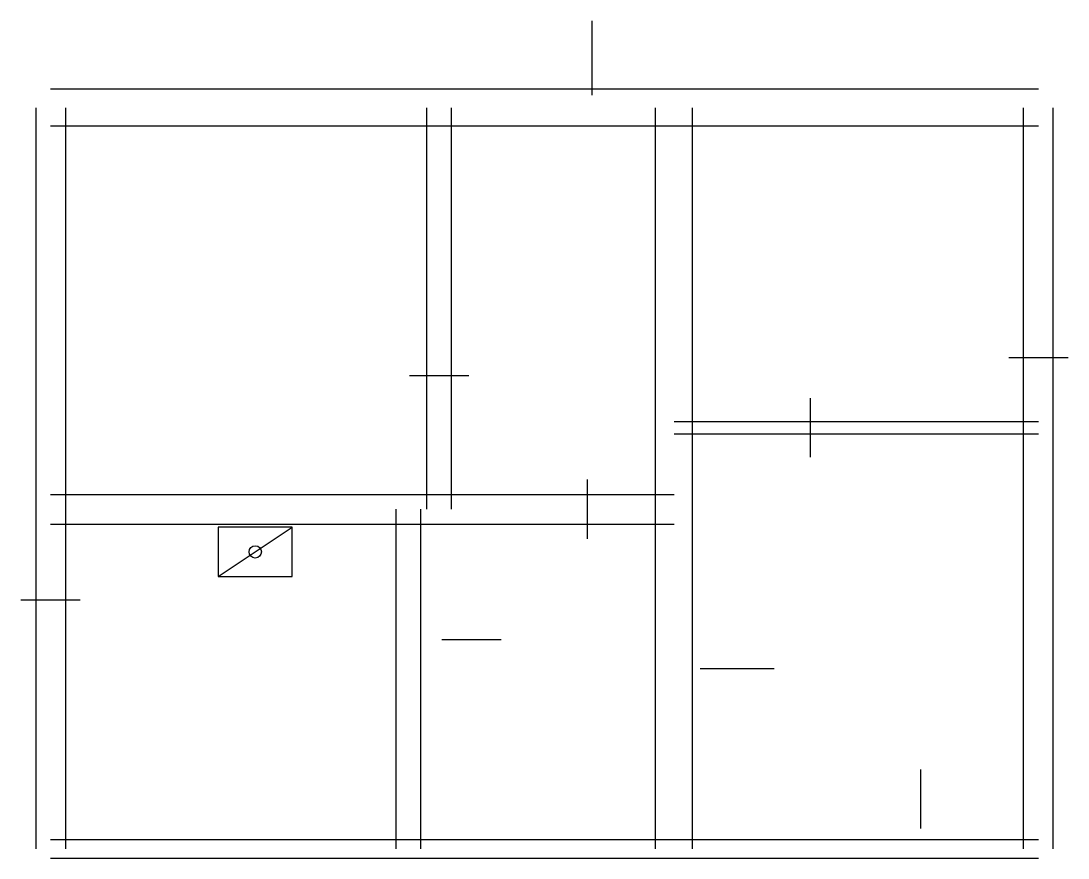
# Model space of a CAD drawing. Header units: millimetres. Extents: x -240 to 8240, y -75 to 6703.
import ezdxf

# ---------------------------------------------------------------- set-up
doc = ezdxf.new("R2010")
doc.units = ezdxf.units.MM
for name, color, linetype in [('FURN', 3, 'Continuous'), ('OPENING', 4, 'Continuous'), ('WALL', 7, 'Continuous')]:
    doc.layers.add(name, color=color, linetype=linetype)

# ---------------------------------------------------------------- blocks, each defined once
blk = doc.blocks.new('NOISE_INNER_53')
at = {"layer": 'FURN'}
blk.add_line((846.2, 1801.2), (1446.2, 2201.2), dxfattribs=at)
blk.add_lwpolyline([(846.2, 1801.2), (1446.2, 1801.2), (1446.2, 2201.2), (846.2, 2201.2), (846.2, 1801.2)], close=True, dxfattribs=at)
at = {"layer": 'OPENING'}
for p, q in [((3872.5, 6300), (3872.5, 5700)), ((3138, 1288.9), (2658, 1288.9)), ((5349, 1054.5), (4749, 1054.5)), ((6535.9, -240), (6535.9, 240))]:
    blk.add_line(p, q, dxfattribs=at)
blk = doc.blocks.new('NOISE_OUTER_53')
at = {"layer": 'FURN'}
blk.add_circle((1146.2, 2001.2), 50, dxfattribs=at)
blk.add_blockref('NOISE_INNER_53', (0, 0))

msp = doc.modelspace()

# ---------------------------------------------------------------- linework, layer by layer
at = {"layer": 'OPENING'}
for p, q in [((8240, 3976.7), (7760, 3976.7)), ((3388, 3828.4), (2908, 3828.4)), ((6153.8, 3170), (6153.8, 3650)), ((4347.9, 2509), (4347.9, 2989)), ((-240, 2014.9), (240, 2014.9))]:
    msp.add_line(p, q, dxfattribs=at)
at = {"layer": 'WALL'}
for p, q in [((8000, 6150), (0, 6150)), ((-120, 6000), (-120, 0)), ((120, 6000), (120, 0)), ((3048, 2749), (3048, 6000)), ((3248, 2749), (3248, 6000)), ((4899, 0), (4899, 6000)), ((2798, 0), (2798, 2749)), ((0, 2629), (5049, 2629)), ((0, 75), (8000, 75))]:
    msp.add_line(p, q, dxfattribs=at)
for points in [[(5199, 0), (5199, 6000)], [(7880, 0), (7880, 6000)], [(8120, 0), (8120, 6000)], [(8000, 5850), (0, 5850)], [(5049, 3460), (8000, 3460)], [(5049, 3360), (8000, 3360)], [(0, 2869), (5049, 2869)], [(2998, 0), (2998, 2749)], [(0, -75), (8000, -75)]]:
    msp.add_lwpolyline(points, dxfattribs=at)

# ---------------------------------------------------------------- block references
msp.add_blockref('NOISE_OUTER_53', (511.6, 403.2))

doc.saveas('drawing.dxf')
